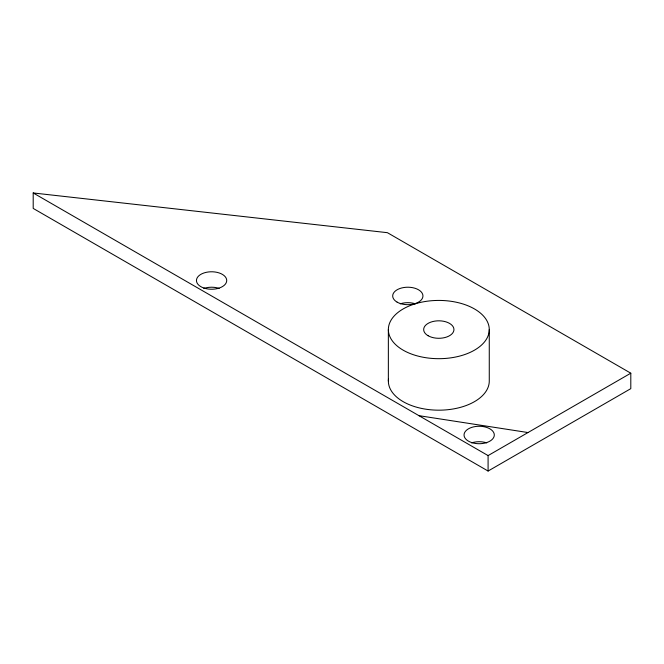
<?xml version="1.0" encoding="UTF-8"?>
<svg xmlns="http://www.w3.org/2000/svg" width="664" height="664" viewBox="0 0 664 664"><rect width="100%" height="100%" fill="white"/><g stroke="black" fill="none" stroke-linecap="round" stroke-linejoin="round"><path stroke-width="1" d="M33.2 192.958L488.09 455.587L630.8 373.193L630.8 388.647L488.09 471.042L33.2 208.413L33.2 192.958L387.411 232.682L630.8 373.193M418.951 415.672L528.005 432.546M489.268 329.551A50.456 29.133 0 0 1 413.581 354.783A50.456 29.133 0 0 1 413.581 304.328A50.456 29.133 0 0 1 489.268 329.551L489.268 381.045A50.456 29.133 0 0 1 437.169 410.161A50.456 29.133 0 0 1 388.465 379.152M488.09 455.587L488.09 471.042M388.357 329.551L388.357 381.045M204.022 288.383A15.139 8.74 0 0 1 219.153 288.383M400.243 303.83A15.139 8.74 0 0 1 415.382 303.83M471.598 442.871A15.139 8.74 0 0 1 486.737 442.871M397.113 302.128A15.139 8.74 0 0 0 422.437 298.211A15.139 8.74 0 0 0 403.895 287.512A15.139 8.74 0 0 0 397.113 302.128M204.022 288.076A15.139 8.74 0 0 0 226.723 280.507A15.139 8.74 0 0 0 204.022 272.937A15.139 8.74 0 0 0 204.022 288.076M471.598 442.556A15.139 8.74 0 0 0 494.306 434.995A15.139 8.74 0 0 0 471.598 427.425A15.139 8.74 0 0 0 471.598 442.556M428.106 335.735A15.139 8.74 0 0 0 453.429 331.817A15.139 8.74 0 0 0 434.895 321.11A15.139 8.74 0 0 0 428.106 335.735"/></g></svg>
